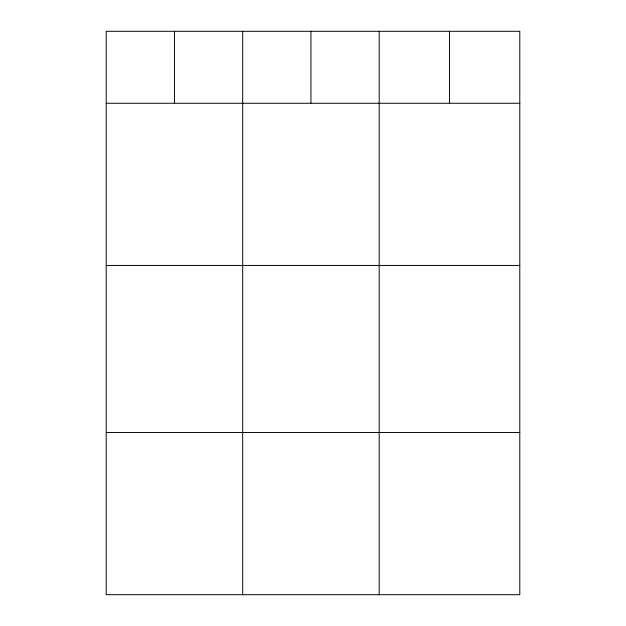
<?xml version="1.0" encoding="UTF-8"?>
<svg xmlns="http://www.w3.org/2000/svg" width="626" height="626" viewBox="0 0 626 626"><rect width="100%" height="100%" fill="white"/><g stroke="black" fill="none" stroke-linecap="round" stroke-linejoin="round"><path stroke-width="0.94" d="M519.791 103.267L519.791 594.7L106.209 594.7L106.209 31.3L519.791 31.3L519.791 103.267L106.209 103.267M106.209 265.44L519.791 265.44M106.209 432.527L519.791 432.527M449.484 31.3L449.484 103.267M379.176 31.3L379.176 594.7M310.934 31.3L310.934 103.267M242.692 31.3L242.692 594.7M174.451 31.3L174.451 103.267"/></g></svg>
